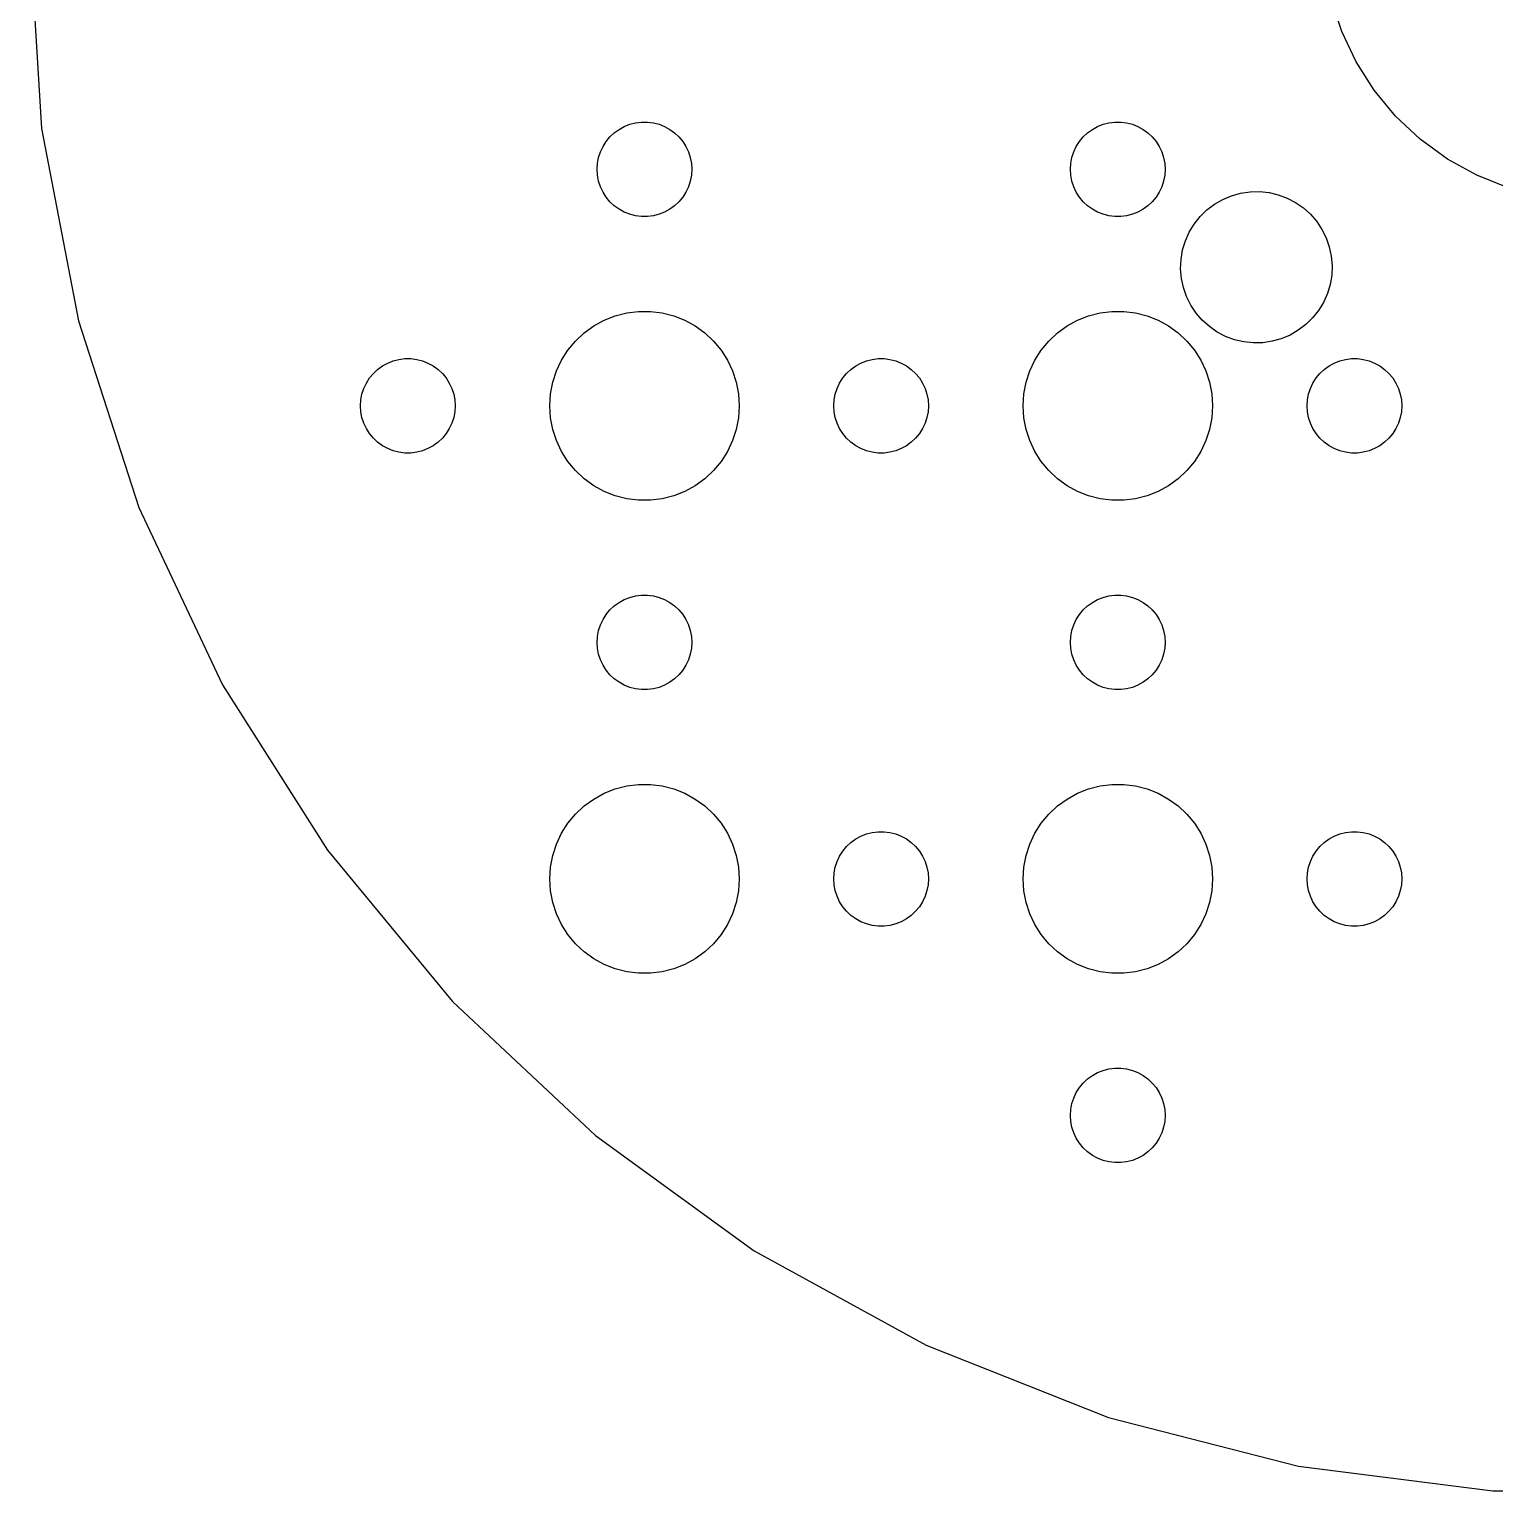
# Model space of a CAD drawing. Header units: metres. Extents: x -52 to 52, y -49 to 489.
# Drawn here: x -49.5 to -3.05, y 390.6 to 436.94 of the extents above; entities that cross this region are included whole.
import ezdxf

# ---------------------------------------------------------------- set-up
doc = ezdxf.new("R2010")
doc.units = ezdxf.units.M

msp = doc.modelspace()

# ---------------------------------------------------------------- linework, layer by layer
for p, q in [((-49.4967, 440), (-49.1064, 433.796)), ((-7.90309, 436.871), (-8.23296, 437.886)), ((-7.44859, 435.905), (-7.90309, 436.871)), ((-6.87663, 435.004), (-7.44859, 435.905)), ((-6.19623, 434.181), (-6.87663, 435.004)), ((-49.1064, 433.796), (-47.9417, 427.691)), ((-30.8037, 433.766), (-30.6387, 433.857)), ((-30.6387, 433.857), (-30.4635, 433.927)), ((-30.4635, 433.927), (-30.2811, 433.973)), ((-30.2811, 433.973), (-30.0942, 433.997)), ((-30.0942, 433.997), (-29.9058, 433.997)), ((-29.9058, 433.997), (-29.7189, 433.973)), ((-29.7189, 433.973), (-29.5365, 433.927)), ((-29.5365, 433.927), (-29.3613, 433.857)), ((-29.3613, 433.857), (-29.1963, 433.766)), ((-15.8037, 433.766), (-15.6387, 433.857)), ((-15.6387, 433.857), (-15.4635, 433.927)), ((-15.4635, 433.927), (-15.2811, 433.973)), ((-15.2811, 433.973), (-15.0942, 433.997)), ((-15.0942, 433.997), (-14.9058, 433.997)), ((-14.9058, 433.997), (-14.7189, 433.973)), ((-14.7189, 433.973), (-14.5365, 433.927)), ((-14.5365, 433.927), (-14.3613, 433.857)), ((-14.3613, 433.857), (-14.1963, 433.766)), ((-5.41809, 433.451), (-6.19623, 434.181)), ((-31.3145, 433.223), (-31.2135, 433.382)), ((-31.2135, 433.382), (-31.0934, 433.527)), ((-31.0934, 433.527), (-30.9561, 433.656)), ((-30.9561, 433.656), (-30.8037, 433.766)), ((-29.1963, 433.766), (-29.0439, 433.656)), ((-29.0439, 433.656), (-28.9065, 433.527)), ((-28.9065, 433.527), (-28.7865, 433.382)), ((-28.7865, 433.382), (-28.6855, 433.223)), ((-16.3145, 433.223), (-16.2135, 433.382)), ((-16.2135, 433.382), (-16.0934, 433.527)), ((-16.0934, 433.527), (-15.9561, 433.656)), ((-15.9561, 433.656), (-15.8037, 433.766)), ((-14.1963, 433.766), (-14.0439, 433.656)), ((-14.0439, 433.656), (-13.9065, 433.527)), ((-13.9065, 433.527), (-13.7865, 433.382)), ((-13.7865, 433.382), (-13.6855, 433.223)), ((-4.55452, 432.823), (-5.41809, 433.451)), ((-31.4882, 432.688), (-31.4529, 432.873)), ((-31.4529, 432.873), (-31.3947, 433.052)), ((-31.3947, 433.052), (-31.3145, 433.223)), ((-28.6855, 433.223), (-28.6053, 433.052)), ((-28.6053, 433.052), (-28.5471, 432.873)), ((-28.5471, 432.873), (-28.5118, 432.688)), ((-16.4882, 432.688), (-16.4529, 432.873)), ((-16.4529, 432.873), (-16.3947, 433.052)), ((-16.3947, 433.052), (-16.3145, 433.223)), ((-13.6855, 433.223), (-13.6053, 433.052)), ((-13.6053, 433.052), (-13.5471, 432.873)), ((-13.5471, 432.873), (-13.5118, 432.688)), ((-31.5, 432.5), (-31.4882, 432.688)), ((-31.4882, 432.312), (-31.5, 432.5)), ((-28.5118, 432.688), (-28.5, 432.5)), ((-28.5, 432.5), (-28.5118, 432.312)), ((-16.5, 432.5), (-16.4882, 432.688)), ((-16.4882, 432.312), (-16.5, 432.5)), ((-13.5118, 432.688), (-13.5, 432.5)), ((-13.5, 432.5), (-13.5118, 432.312)), ((-3.61911, 432.309), (-4.55452, 432.823)), ((-31.4529, 432.127), (-31.4882, 432.312)), ((-31.3947, 431.948), (-31.4529, 432.127)), ((-31.3145, 431.777), (-31.3947, 431.948)), ((-28.6053, 431.948), (-28.6855, 431.777)), ((-28.5471, 432.127), (-28.6053, 431.948)), ((-28.5118, 432.312), (-28.5471, 432.127)), ((-16.4529, 432.127), (-16.4882, 432.312)), ((-16.3947, 431.948), (-16.4529, 432.127)), ((-16.3145, 431.777), (-16.3947, 431.948)), ((-13.6053, 431.948), (-13.6855, 431.777)), ((-13.5471, 432.127), (-13.6053, 431.948)), ((-13.5118, 432.312), (-13.5471, 432.127)), ((-2.62663, 431.916), (-3.61911, 432.309)), ((-31.2135, 431.618), (-31.3145, 431.777)), ((-31.0934, 431.473), (-31.2135, 431.618)), ((-30.9561, 431.344), (-31.0934, 431.473)), ((-28.9065, 431.473), (-29.0439, 431.344)), ((-28.7865, 431.618), (-28.9065, 431.473)), ((-28.6855, 431.777), (-28.7865, 431.618)), ((-16.2135, 431.618), (-16.3145, 431.777)), ((-16.0934, 431.473), (-16.2135, 431.618)), ((-15.9561, 431.344), (-16.0934, 431.473)), ((-13.9065, 431.473), (-14.0439, 431.344)), ((-13.7865, 431.618), (-13.9065, 431.473)), ((-13.6855, 431.777), (-13.7865, 431.618)), ((-11.9351, 431.392), (-11.6741, 431.543)), ((-11.6741, 431.543), (-11.3963, 431.66)), ((-11.3963, 431.66), (-11.106, 431.741)), ((-11.106, 431.741), (-10.8078, 431.785)), ((-10.8078, 431.785), (-10.5065, 431.791)), ((-10.5065, 431.791), (-10.2067, 431.759)), ((-10.2067, 431.759), (-9.91331, 431.691)), ((-9.91331, 431.691), (-9.63083, 431.586)), ((-9.63083, 431.586), (-9.36372, 431.446)), ((-30.8037, 431.234), (-30.9561, 431.344)), ((-30.6387, 431.143), (-30.8037, 431.234)), ((-30.4635, 431.073), (-30.6387, 431.143)), ((-30.2811, 431.027), (-30.4635, 431.073)), ((-30.0942, 431.003), (-30.2811, 431.027)), ((-29.9058, 431.003), (-30.0942, 431.003)), ((-29.7189, 431.027), (-29.9058, 431.003)), ((-29.5365, 431.073), (-29.7189, 431.027)), ((-29.3613, 431.143), (-29.5365, 431.073)), ((-29.1963, 431.234), (-29.3613, 431.143)), ((-29.0439, 431.344), (-29.1963, 431.234)), ((-15.8037, 431.234), (-15.9561, 431.344)), ((-15.6387, 431.143), (-15.8037, 431.234)), ((-15.4635, 431.073), (-15.6387, 431.143)), ((-15.2811, 431.027), (-15.4635, 431.073)), ((-15.0942, 431.003), (-15.2811, 431.027)), ((-14.9058, 431.003), (-15.0942, 431.003)), ((-14.7189, 431.027), (-14.9058, 431.003)), ((-14.5365, 431.073), (-14.7189, 431.027)), ((-14.3613, 431.143), (-14.5365, 431.073)), ((-14.1963, 431.234), (-14.3613, 431.143)), ((-14.0439, 431.344), (-14.1963, 431.234)), ((-12.5777, 430.763), (-12.3905, 430.999)), ((-12.3905, 430.999), (-12.1752, 431.21)), ((-12.1752, 431.21), (-11.9351, 431.392)), ((-9.36372, 431.446), (-9.11624, 431.274)), ((-9.11624, 431.274), (-8.89226, 431.072)), ((-8.89226, 431.072), (-8.69533, 430.844)), ((-12.7339, 430.505), (-12.5777, 430.763)), ((-8.69533, 430.844), (-8.52853, 430.593)), ((-8.52853, 430.593), (-8.39452, 430.323)), ((-12.9436, 429.941), (-12.8565, 430.23)), ((-12.8565, 430.23), (-12.7339, 430.505)), ((-8.39452, 430.323), (-8.29539, 430.038)), ((-13.0065, 429.343), (-12.9939, 429.644)), ((-12.9939, 429.644), (-12.9436, 429.941)), ((-8.29539, 430.038), (-8.23274, 429.744)), ((-8.23274, 429.744), (-8.20752, 429.443)), ((-12.9812, 429.042), (-13.0065, 429.343)), ((-8.22014, 429.142), (-8.2704, 428.845)), ((-8.20752, 429.443), (-8.22014, 429.142)), ((-12.9186, 428.748), (-12.9812, 429.042)), ((-12.8195, 428.463), (-12.9186, 428.748)), ((-8.2704, 428.845), (-8.35751, 428.556)), ((-12.6855, 428.193), (-12.8195, 428.463)), ((-8.4801, 428.281), (-8.63623, 428.023)), ((-8.35751, 428.556), (-8.4801, 428.281)), ((-31.2773, 427.714), (-30.927, 427.853)), ((-30.927, 427.853), (-30.5621, 427.947)), ((-30.5621, 427.947), (-30.1884, 427.994)), ((-30.1884, 427.994), (-29.8116, 427.994)), ((-29.8116, 427.994), (-29.4379, 427.947)), ((-29.4379, 427.947), (-29.0729, 427.853)), ((-29.0729, 427.853), (-28.7227, 427.714)), ((-16.2773, 427.714), (-15.927, 427.853)), ((-15.927, 427.853), (-15.5621, 427.947)), ((-15.5621, 427.947), (-15.1884, 427.994)), ((-15.1884, 427.994), (-14.8116, 427.994)), ((-14.8116, 427.994), (-14.4379, 427.947)), ((-14.4379, 427.947), (-14.0729, 427.853)), ((-14.0729, 427.853), (-13.7227, 427.714)), ((-12.5187, 427.942), (-12.6855, 428.193)), ((-12.3217, 427.714), (-12.5187, 427.942)), ((-8.82344, 427.787), (-9.03879, 427.576)), ((-8.63623, 428.023), (-8.82344, 427.787)), ((-47.9417, 427.691), (-46.0209, 421.779)), ((-32.1869, 427.054), (-31.9123, 427.312)), ((-31.9123, 427.312), (-31.6075, 427.533)), ((-31.6075, 427.533), (-31.2773, 427.714)), ((-28.7227, 427.714), (-28.3925, 427.533)), ((-28.3925, 427.533), (-28.0877, 427.312)), ((-28.0877, 427.312), (-27.8131, 427.054)), ((-17.1869, 427.054), (-16.9123, 427.312)), ((-16.9123, 427.312), (-16.6075, 427.533)), ((-16.6075, 427.533), (-16.2773, 427.714)), ((-13.7227, 427.714), (-13.3925, 427.533)), ((-13.3925, 427.533), (-13.0877, 427.312)), ((-13.0877, 427.312), (-12.8131, 427.054)), ((-12.0977, 427.512), (-12.3217, 427.714)), ((-11.8503, 427.34), (-12.0977, 427.512)), ((-11.5832, 427.201), (-11.8503, 427.34)), ((-9.27885, 427.394), (-9.53987, 427.243)), ((-9.03879, 427.576), (-9.27885, 427.394)), ((-32.427, 426.763), (-32.1869, 427.054)), ((-27.8131, 427.054), (-27.5729, 426.763)), ((-17.427, 426.763), (-17.1869, 427.054)), ((-12.8131, 427.054), (-12.5729, 426.763)), ((-11.3007, 427.095), (-11.5832, 427.201)), ((-11.0072, 427.027), (-11.3007, 427.095)), ((-10.7075, 426.995), (-11.0072, 427.027)), ((-10.4062, 427.001), (-10.7075, 426.995)), ((-10.108, 427.045), (-10.4062, 427.001)), ((-9.81772, 427.127), (-10.108, 427.045)), ((-9.53987, 427.243), (-9.81772, 427.127)), ((-38.3037, 426.266), (-38.1387, 426.357)), ((-38.1387, 426.357), (-37.9635, 426.427)), ((-37.9635, 426.427), (-37.7811, 426.473)), ((-37.7811, 426.473), (-37.5942, 426.497)), ((-37.5942, 426.497), (-37.4058, 426.497)), ((-37.4058, 426.497), (-37.2189, 426.473)), ((-37.2189, 426.473), (-37.0365, 426.427)), ((-37.0365, 426.427), (-36.8613, 426.357)), ((-36.8613, 426.357), (-36.6963, 426.266)), ((-32.7893, 426.104), (-32.6289, 426.445)), ((-32.6289, 426.445), (-32.427, 426.763)), ((-27.5729, 426.763), (-27.3711, 426.445)), ((-27.3711, 426.445), (-27.2107, 426.104)), ((-23.3037, 426.266), (-23.1387, 426.357)), ((-23.1387, 426.357), (-22.9635, 426.427)), ((-22.9635, 426.427), (-22.7811, 426.473)), ((-22.7811, 426.473), (-22.5942, 426.497)), ((-22.5942, 426.497), (-22.4058, 426.497)), ((-22.4058, 426.497), (-22.2189, 426.473)), ((-22.2189, 426.473), (-22.0365, 426.427)), ((-22.0365, 426.427), (-21.8613, 426.357)), ((-21.8613, 426.357), (-21.6963, 426.266)), ((-17.7893, 426.104), (-17.6289, 426.445)), ((-17.6289, 426.445), (-17.427, 426.763)), ((-12.5729, 426.763), (-12.3711, 426.445)), ((-12.3711, 426.445), (-12.2107, 426.104)), ((-8.30373, 426.266), (-8.13866, 426.357)), ((-8.13866, 426.357), (-7.96352, 426.427)), ((-7.96352, 426.427), (-7.78107, 426.473)), ((-7.78107, 426.473), (-7.59418, 426.497)), ((-7.59418, 426.497), (-7.40581, 426.497)), ((-7.40581, 426.497), (-7.21892, 426.473)), ((-7.21892, 426.473), (-7.03647, 426.427)), ((-7.03647, 426.427), (-6.86133, 426.357)), ((-6.86133, 426.357), (-6.69626, 426.266)), ((-38.8145, 425.723), (-38.7135, 425.882)), ((-38.7135, 425.882), (-38.5934, 426.027)), ((-38.5934, 426.027), (-38.4561, 426.156)), ((-38.4561, 426.156), (-38.3037, 426.266)), ((-36.6963, 426.266), (-36.5439, 426.156)), ((-36.5439, 426.156), (-36.4065, 426.027)), ((-36.4065, 426.027), (-36.2865, 425.882)), ((-36.2865, 425.882), (-36.1855, 425.723)), ((-32.9057, 425.746), (-32.7893, 426.104)), ((-27.2107, 426.104), (-27.0942, 425.746)), ((-23.8145, 425.723), (-23.7135, 425.882)), ((-23.7135, 425.882), (-23.5934, 426.027)), ((-23.5934, 426.027), (-23.4561, 426.156)), ((-23.4561, 426.156), (-23.3037, 426.266)), ((-21.6963, 426.266), (-21.5439, 426.156)), ((-21.5439, 426.156), (-21.4065, 426.027)), ((-21.4065, 426.027), (-21.2865, 425.882)), ((-21.2865, 425.882), (-21.1855, 425.723)), ((-17.9057, 425.746), (-17.7893, 426.104)), ((-12.2107, 426.104), (-12.0942, 425.746)), ((-8.81445, 425.723), (-8.71352, 425.882)), ((-8.71352, 425.882), (-8.59344, 426.027)), ((-8.59344, 426.027), (-8.45613, 426.156)), ((-8.45613, 426.156), (-8.30373, 426.266)), ((-6.69626, 426.266), (-6.54385, 426.156)), ((-6.54385, 426.156), (-6.40654, 426.027)), ((-6.40654, 426.027), (-6.28647, 425.882)), ((-6.28647, 425.882), (-6.18553, 425.723)), ((-38.9529, 425.373), (-38.8947, 425.552)), ((-38.8947, 425.552), (-38.8145, 425.723)), ((-36.1855, 425.723), (-36.1053, 425.552)), ((-36.1053, 425.552), (-36.0471, 425.373)), ((-32.9763, 425.376), (-32.9057, 425.746)), ((-27.0942, 425.746), (-27.0237, 425.376)), ((-23.9529, 425.373), (-23.8947, 425.552)), ((-23.8947, 425.552), (-23.8145, 425.723)), ((-21.1855, 425.723), (-21.1053, 425.552)), ((-21.1053, 425.552), (-21.0471, 425.373)), ((-17.9763, 425.376), (-17.9057, 425.746)), ((-12.0942, 425.746), (-12.0237, 425.376)), ((-8.95287, 425.373), (-8.89465, 425.552)), ((-8.89465, 425.552), (-8.81445, 425.723)), ((-6.18553, 425.723), (-6.10533, 425.552)), ((-6.10533, 425.552), (-6.04712, 425.373)), ((-39, 425), (-38.9882, 425.188)), ((-38.9882, 424.812), (-39, 425)), ((-38.9882, 425.188), (-38.9529, 425.373)), ((-36.0471, 425.373), (-36.0118, 425.188)), ((-36.0118, 425.188), (-36, 425)), ((-36, 425), (-36.0118, 424.812)), ((-33, 425), (-32.9763, 425.376)), ((-32.9763, 424.624), (-33, 425)), ((-27.0237, 425.376), (-27, 425)), ((-27, 425), (-27.0237, 424.624)), ((-24, 425), (-23.9882, 425.188)), ((-23.9882, 424.812), (-24, 425)), ((-23.9882, 425.188), (-23.9529, 425.373)), ((-21.0471, 425.373), (-21.0118, 425.188)), ((-21.0118, 425.188), (-21, 425)), ((-21, 425), (-21.0118, 424.812)), ((-18, 425), (-17.9763, 425.376)), ((-17.9763, 424.624), (-18, 425)), ((-12.0237, 425.376), (-12, 425)), ((-12, 425), (-12.0237, 424.624)), ((-9, 425), (-8.98816, 425.188)), ((-8.98816, 424.812), (-9, 425)), ((-8.98816, 425.188), (-8.95287, 425.373)), ((-6.04712, 425.373), (-6.01183, 425.188)), ((-6.01183, 425.188), (-6, 425)), ((-6, 425), (-6.01183, 424.812)), ((-38.9529, 424.627), (-38.9882, 424.812)), ((-38.8947, 424.448), (-38.9529, 424.627)), ((-36.0471, 424.627), (-36.1053, 424.448)), ((-36.0118, 424.812), (-36.0471, 424.627)), ((-32.9057, 424.254), (-32.9763, 424.624)), ((-27.0237, 424.624), (-27.0942, 424.254)), ((-23.9529, 424.627), (-23.9882, 424.812)), ((-23.8947, 424.448), (-23.9529, 424.627)), ((-21.0471, 424.627), (-21.1053, 424.448)), ((-21.0118, 424.812), (-21.0471, 424.627)), ((-17.9057, 424.254), (-17.9763, 424.624)), ((-12.0237, 424.624), (-12.0942, 424.254)), ((-8.95287, 424.627), (-8.98816, 424.812)), ((-8.89465, 424.448), (-8.95287, 424.627)), ((-6.04712, 424.627), (-6.10533, 424.448)), ((-6.01183, 424.812), (-6.04712, 424.627)), ((-38.8145, 424.277), (-38.8947, 424.448)), ((-38.7135, 424.118), (-38.8145, 424.277)), ((-38.5934, 423.973), (-38.7135, 424.118)), ((-36.2865, 424.118), (-36.4065, 423.973)), ((-36.1855, 424.277), (-36.2865, 424.118)), ((-36.1053, 424.448), (-36.1855, 424.277)), ((-32.7893, 423.896), (-32.9057, 424.254)), ((-27.0942, 424.254), (-27.2107, 423.896)), ((-23.8145, 424.277), (-23.8947, 424.448)), ((-23.7135, 424.118), (-23.8145, 424.277)), ((-23.5934, 423.973), (-23.7135, 424.118)), ((-21.2865, 424.118), (-21.4065, 423.973)), ((-21.1855, 424.277), (-21.2865, 424.118)), ((-21.1053, 424.448), (-21.1855, 424.277)), ((-17.7893, 423.896), (-17.9057, 424.254)), ((-12.0942, 424.254), (-12.2107, 423.896)), ((-8.81445, 424.277), (-8.89465, 424.448)), ((-8.71352, 424.118), (-8.81445, 424.277)), ((-8.59344, 423.973), (-8.71352, 424.118)), ((-6.28647, 424.118), (-6.40654, 423.973)), ((-6.18553, 424.277), (-6.28647, 424.118)), ((-6.10533, 424.448), (-6.18553, 424.277)), ((-38.4561, 423.844), (-38.5934, 423.973)), ((-38.3037, 423.734), (-38.4561, 423.844)), ((-38.1387, 423.643), (-38.3037, 423.734)), ((-37.9635, 423.573), (-38.1387, 423.643)), ((-37.7811, 423.527), (-37.9635, 423.573)), ((-37.0365, 423.573), (-37.2189, 423.527)), ((-36.8613, 423.643), (-37.0365, 423.573)), ((-36.6963, 423.734), (-36.8613, 423.643)), ((-36.5439, 423.844), (-36.6963, 423.734)), ((-36.4065, 423.973), (-36.5439, 423.844)), ((-32.6289, 423.555), (-32.7893, 423.896)), ((-27.2107, 423.896), (-27.3711, 423.555)), ((-23.4561, 423.844), (-23.5934, 423.973)), ((-23.3037, 423.734), (-23.4561, 423.844)), ((-23.1387, 423.643), (-23.3037, 423.734)), ((-22.9635, 423.573), (-23.1387, 423.643)), ((-22.7811, 423.527), (-22.9635, 423.573)), ((-22.0365, 423.573), (-22.2189, 423.527)), ((-21.8613, 423.643), (-22.0365, 423.573)), ((-21.6963, 423.734), (-21.8613, 423.643)), ((-21.5439, 423.844), (-21.6963, 423.734)), ((-21.4065, 423.973), (-21.5439, 423.844)), ((-17.6289, 423.555), (-17.7893, 423.896)), ((-12.2107, 423.896), (-12.3711, 423.555)), ((-8.45613, 423.844), (-8.59344, 423.973)), ((-8.30373, 423.734), (-8.45613, 423.844)), ((-8.13866, 423.643), (-8.30373, 423.734)), ((-7.96352, 423.573), (-8.13866, 423.643)), ((-7.78107, 423.527), (-7.96352, 423.573)), ((-7.03647, 423.573), (-7.21892, 423.527)), ((-6.86133, 423.643), (-7.03647, 423.573)), ((-6.69626, 423.734), (-6.86133, 423.643)), ((-6.54385, 423.844), (-6.69626, 423.734)), ((-6.40654, 423.973), (-6.54385, 423.844)), ((-37.5942, 423.503), (-37.7811, 423.527)), ((-37.4058, 423.503), (-37.5942, 423.503)), ((-37.2189, 423.527), (-37.4058, 423.503)), ((-32.427, 423.237), (-32.6289, 423.555)), ((-32.1869, 422.946), (-32.427, 423.237)), ((-27.5729, 423.237), (-27.8131, 422.946)), ((-27.3711, 423.555), (-27.5729, 423.237)), ((-22.5942, 423.503), (-22.7811, 423.527)), ((-22.4058, 423.503), (-22.5942, 423.503)), ((-22.2189, 423.527), (-22.4058, 423.503)), ((-17.427, 423.237), (-17.6289, 423.555)), ((-17.1869, 422.946), (-17.427, 423.237)), ((-12.5729, 423.237), (-12.8131, 422.946)), ((-12.3711, 423.555), (-12.5729, 423.237)), ((-7.59418, 423.503), (-7.78107, 423.527)), ((-7.40581, 423.503), (-7.59418, 423.503)), ((-7.21892, 423.527), (-7.40581, 423.503)), ((-31.9123, 422.688), (-32.1869, 422.946)), ((-31.6075, 422.467), (-31.9123, 422.688)), ((-28.0877, 422.688), (-28.3925, 422.467)), ((-27.8131, 422.946), (-28.0877, 422.688)), ((-16.9123, 422.688), (-17.1869, 422.946)), ((-16.6075, 422.467), (-16.9123, 422.688)), ((-13.0877, 422.688), (-13.3925, 422.467)), ((-12.8131, 422.946), (-13.0877, 422.688)), ((-31.2773, 422.286), (-31.6075, 422.467)), ((-30.927, 422.147), (-31.2773, 422.286)), ((-28.7227, 422.286), (-29.0729, 422.147)), ((-28.3925, 422.467), (-28.7227, 422.286)), ((-16.2773, 422.286), (-16.6075, 422.467)), ((-15.927, 422.147), (-16.2773, 422.286)), ((-13.7227, 422.286), (-14.0729, 422.147)), ((-13.3925, 422.467), (-13.7227, 422.286)), ((-46.0209, 421.779), (-43.3743, 416.155)), ((-30.5621, 422.053), (-30.927, 422.147)), ((-30.1884, 422.006), (-30.5621, 422.053)), ((-29.8116, 422.006), (-30.1884, 422.006)), ((-29.4379, 422.053), (-29.8116, 422.006)), ((-29.0729, 422.147), (-29.4379, 422.053)), ((-15.5621, 422.053), (-15.927, 422.147)), ((-15.1884, 422.006), (-15.5621, 422.053)), ((-14.8116, 422.006), (-15.1884, 422.006)), ((-14.4379, 422.053), (-14.8116, 422.006)), ((-14.0729, 422.147), (-14.4379, 422.053)), ((-30.6387, 418.857), (-30.4635, 418.927)), ((-30.4635, 418.927), (-30.2811, 418.973)), ((-30.2811, 418.973), (-30.0942, 418.997)), ((-30.0942, 418.997), (-29.9058, 418.997)), ((-29.9058, 418.997), (-29.7189, 418.973)), ((-29.7189, 418.973), (-29.5365, 418.927)), ((-29.5365, 418.927), (-29.3613, 418.857)), ((-15.6387, 418.857), (-15.4635, 418.927)), ((-15.4635, 418.927), (-15.2811, 418.973)), ((-15.2811, 418.973), (-15.0942, 418.997)), ((-15.0942, 418.997), (-14.9058, 418.997)), ((-14.9058, 418.997), (-14.7189, 418.973)), ((-14.7189, 418.973), (-14.5365, 418.927)), ((-14.5365, 418.927), (-14.3613, 418.857)), ((-31.2135, 418.382), (-31.0934, 418.527)), ((-31.0934, 418.527), (-30.9561, 418.656)), ((-30.9561, 418.656), (-30.8037, 418.766)), ((-30.8037, 418.766), (-30.6387, 418.857)), ((-29.3613, 418.857), (-29.1963, 418.766)), ((-29.1963, 418.766), (-29.0439, 418.656)), ((-29.0439, 418.656), (-28.9065, 418.527)), ((-28.9065, 418.527), (-28.7865, 418.382)), ((-16.2135, 418.382), (-16.0934, 418.527)), ((-16.0934, 418.527), (-15.9561, 418.656)), ((-15.9561, 418.656), (-15.8037, 418.766)), ((-15.8037, 418.766), (-15.6387, 418.857)), ((-14.3613, 418.857), (-14.1963, 418.766)), ((-14.1963, 418.766), (-14.0439, 418.656)), ((-14.0439, 418.656), (-13.9065, 418.527)), ((-13.9065, 418.527), (-13.7865, 418.382)), ((-31.4529, 417.873), (-31.3947, 418.052)), ((-31.3947, 418.052), (-31.3145, 418.223)), ((-31.3145, 418.223), (-31.2135, 418.382)), ((-28.7865, 418.382), (-28.6855, 418.223)), ((-28.6855, 418.223), (-28.6053, 418.052)), ((-28.6053, 418.052), (-28.5471, 417.873)), ((-16.4529, 417.873), (-16.3947, 418.052)), ((-16.3947, 418.052), (-16.3145, 418.223)), ((-16.3145, 418.223), (-16.2135, 418.382)), ((-13.7865, 418.382), (-13.6855, 418.223)), ((-13.6855, 418.223), (-13.6053, 418.052)), ((-13.6053, 418.052), (-13.5471, 417.873)), ((-31.5, 417.5), (-31.4882, 417.688)), ((-31.4882, 417.688), (-31.4529, 417.873)), ((-28.5471, 417.873), (-28.5118, 417.688)), ((-28.5118, 417.688), (-28.5, 417.5)), ((-16.5, 417.5), (-16.4882, 417.688)), ((-16.4882, 417.688), (-16.4529, 417.873)), ((-13.5471, 417.873), (-13.5118, 417.688)), ((-13.5118, 417.688), (-13.5, 417.5)), ((-31.4882, 417.312), (-31.5, 417.5)), ((-31.4529, 417.127), (-31.4882, 417.312)), ((-31.3947, 416.948), (-31.4529, 417.127)), ((-28.5471, 417.127), (-28.6053, 416.948)), ((-28.5118, 417.312), (-28.5471, 417.127)), ((-28.5, 417.5), (-28.5118, 417.312)), ((-16.4882, 417.312), (-16.5, 417.5)), ((-16.4529, 417.127), (-16.4882, 417.312)), ((-16.3947, 416.948), (-16.4529, 417.127)), ((-13.5471, 417.127), (-13.6053, 416.948)), ((-13.5118, 417.312), (-13.5471, 417.127)), ((-13.5, 417.5), (-13.5118, 417.312)), ((-31.3145, 416.777), (-31.3947, 416.948)), ((-31.2135, 416.618), (-31.3145, 416.777)), ((-31.0934, 416.473), (-31.2135, 416.618)), ((-28.7865, 416.618), (-28.9065, 416.473)), ((-28.6855, 416.777), (-28.7865, 416.618)), ((-28.6053, 416.948), (-28.6855, 416.777)), ((-16.3145, 416.777), (-16.3947, 416.948)), ((-16.2135, 416.618), (-16.3145, 416.777)), ((-16.0934, 416.473), (-16.2135, 416.618)), ((-13.7865, 416.618), (-13.9065, 416.473)), ((-13.6855, 416.777), (-13.7865, 416.618)), ((-13.6053, 416.948), (-13.6855, 416.777)), ((-43.3743, 416.155), (-40.0437, 410.907)), ((-30.9561, 416.344), (-31.0934, 416.473)), ((-30.8037, 416.234), (-30.9561, 416.344)), ((-30.6387, 416.143), (-30.8037, 416.234)), ((-30.4635, 416.073), (-30.6387, 416.143)), ((-29.3613, 416.143), (-29.5365, 416.073)), ((-29.1963, 416.234), (-29.3613, 416.143)), ((-29.0439, 416.344), (-29.1963, 416.234)), ((-28.9065, 416.473), (-29.0439, 416.344)), ((-15.9561, 416.344), (-16.0934, 416.473)), ((-15.8037, 416.234), (-15.9561, 416.344)), ((-15.6387, 416.143), (-15.8037, 416.234)), ((-15.4635, 416.073), (-15.6387, 416.143)), ((-14.3613, 416.143), (-14.5365, 416.073)), ((-14.1963, 416.234), (-14.3613, 416.143)), ((-14.0439, 416.344), (-14.1963, 416.234)), ((-13.9065, 416.473), (-14.0439, 416.344)), ((-30.2811, 416.027), (-30.4635, 416.073)), ((-30.0942, 416.003), (-30.2811, 416.027)), ((-29.9058, 416.003), (-30.0942, 416.003)), ((-29.7189, 416.027), (-29.9058, 416.003)), ((-29.5365, 416.073), (-29.7189, 416.027)), ((-15.2811, 416.027), (-15.4635, 416.073)), ((-15.0942, 416.003), (-15.2811, 416.027)), ((-14.9058, 416.003), (-15.0942, 416.003)), ((-14.7189, 416.027), (-14.9058, 416.003)), ((-14.5365, 416.073), (-14.7189, 416.027)), ((-30.927, 412.853), (-30.5621, 412.947)), ((-30.5621, 412.947), (-30.1884, 412.994)), ((-30.1884, 412.994), (-29.8116, 412.994)), ((-29.8116, 412.994), (-29.4379, 412.947)), ((-29.4379, 412.947), (-29.0729, 412.853)), ((-15.927, 412.853), (-15.5621, 412.947)), ((-15.5621, 412.947), (-15.1884, 412.994)), ((-15.1884, 412.994), (-14.8116, 412.994)), ((-14.8116, 412.994), (-14.4379, 412.947)), ((-14.4379, 412.947), (-14.0729, 412.853)), ((-31.9123, 412.312), (-31.6075, 412.533)), ((-31.6075, 412.533), (-31.2773, 412.714)), ((-31.2773, 412.714), (-30.927, 412.853)), ((-29.0729, 412.853), (-28.7227, 412.714)), ((-28.7227, 412.714), (-28.3925, 412.533)), ((-28.3925, 412.533), (-28.0877, 412.312)), ((-16.9123, 412.312), (-16.6075, 412.533)), ((-16.6075, 412.533), (-16.2773, 412.714)), ((-16.2773, 412.714), (-15.927, 412.853)), ((-14.0729, 412.853), (-13.7227, 412.714)), ((-13.7227, 412.714), (-13.3925, 412.533)), ((-13.3925, 412.533), (-13.0877, 412.312)), ((-32.427, 411.763), (-32.1869, 412.054)), ((-32.1869, 412.054), (-31.9123, 412.312)), ((-28.0877, 412.312), (-27.8131, 412.054)), ((-27.8131, 412.054), (-27.5729, 411.763)), ((-17.427, 411.763), (-17.1869, 412.054)), ((-17.1869, 412.054), (-16.9123, 412.312)), ((-13.0877, 412.312), (-12.8131, 412.054)), ((-12.8131, 412.054), (-12.5729, 411.763)), ((-32.6289, 411.445), (-32.427, 411.763)), ((-27.5729, 411.763), (-27.3711, 411.445)), ((-22.7811, 411.473), (-22.5942, 411.497)), ((-22.5942, 411.497), (-22.4058, 411.497)), ((-22.4058, 411.497), (-22.2189, 411.473)), ((-17.6289, 411.445), (-17.427, 411.763)), ((-12.5729, 411.763), (-12.3711, 411.445)), ((-7.78107, 411.473), (-7.59418, 411.497)), ((-7.59418, 411.497), (-7.40581, 411.497)), ((-7.40581, 411.497), (-7.21892, 411.473)), ((-32.9057, 410.746), (-32.7893, 411.104)), ((-32.7893, 411.104), (-32.6289, 411.445)), ((-27.3711, 411.445), (-27.2107, 411.104)), ((-27.2107, 411.104), (-27.0942, 410.746)), ((-23.7135, 410.882), (-23.5934, 411.027)), ((-23.5934, 411.027), (-23.4561, 411.156)), ((-23.4561, 411.156), (-23.3037, 411.266)), ((-23.3037, 411.266), (-23.1387, 411.357)), ((-23.1387, 411.357), (-22.9635, 411.427)), ((-22.9635, 411.427), (-22.7811, 411.473)), ((-22.2189, 411.473), (-22.0365, 411.427)), ((-22.0365, 411.427), (-21.8613, 411.357)), ((-21.8613, 411.357), (-21.6963, 411.266)), ((-21.6963, 411.266), (-21.5439, 411.156)), ((-21.5439, 411.156), (-21.4065, 411.027)), ((-21.4065, 411.027), (-21.2865, 410.882)), ((-17.9057, 410.746), (-17.7893, 411.104)), ((-17.7893, 411.104), (-17.6289, 411.445)), ((-12.3711, 411.445), (-12.2107, 411.104)), ((-12.2107, 411.104), (-12.0942, 410.746)), ((-8.71352, 410.882), (-8.59344, 411.027)), ((-8.59344, 411.027), (-8.45613, 411.156)), ((-8.45613, 411.156), (-8.30373, 411.266)), ((-8.30373, 411.266), (-8.13866, 411.357)), ((-8.13866, 411.357), (-7.96352, 411.427)), ((-7.96352, 411.427), (-7.78107, 411.473)), ((-7.21892, 411.473), (-7.03647, 411.427)), ((-7.03647, 411.427), (-6.86133, 411.357)), ((-6.86133, 411.357), (-6.69626, 411.266)), ((-6.69626, 411.266), (-6.54385, 411.156)), ((-6.54385, 411.156), (-6.40654, 411.027)), ((-6.40654, 411.027), (-6.28647, 410.882)), ((-40.0437, 410.907), (-36.0816, 406.117)), ((-32.9763, 410.376), (-32.9057, 410.746)), ((-27.0942, 410.746), (-27.0237, 410.376)), ((-23.8947, 410.552), (-23.8145, 410.723)), ((-23.8145, 410.723), (-23.7135, 410.882)), ((-21.2865, 410.882), (-21.1855, 410.723)), ((-21.1855, 410.723), (-21.1053, 410.552)), ((-17.9763, 410.376), (-17.9057, 410.746)), ((-12.0942, 410.746), (-12.0237, 410.376)), ((-8.89465, 410.552), (-8.81445, 410.723)), ((-8.81445, 410.723), (-8.71352, 410.882)), ((-6.28647, 410.882), (-6.18553, 410.723)), ((-6.18553, 410.723), (-6.10533, 410.552)), ((-33, 410), (-32.9763, 410.376)), ((-27.0237, 410.376), (-27, 410)), ((-24, 410), (-23.9882, 410.188)), ((-23.9882, 410.188), (-23.9529, 410.373)), ((-23.9529, 410.373), (-23.8947, 410.552)), ((-21.1053, 410.552), (-21.0471, 410.373)), ((-21.0471, 410.373), (-21.0118, 410.188)), ((-21.0118, 410.188), (-21, 410)), ((-18, 410), (-17.9763, 410.376)), ((-12.0237, 410.376), (-12, 410)), ((-9, 410), (-8.98816, 410.188)), ((-8.98816, 410.188), (-8.95287, 410.373)), ((-8.95287, 410.373), (-8.89465, 410.552)), ((-6.10533, 410.552), (-6.04712, 410.373)), ((-6.04712, 410.373), (-6.01183, 410.188)), ((-6.01183, 410.188), (-6, 410)), ((-32.9763, 409.624), (-33, 410)), ((-27, 410), (-27.0237, 409.624)), ((-23.9882, 409.812), (-24, 410)), ((-23.9529, 409.627), (-23.9882, 409.812)), ((-23.8947, 409.448), (-23.9529, 409.627)), ((-21.0471, 409.627), (-21.1053, 409.448)), ((-21.0118, 409.812), (-21.0471, 409.627)), ((-21, 410), (-21.0118, 409.812)), ((-17.9763, 409.624), (-18, 410)), ((-12, 410), (-12.0237, 409.624)), ((-8.98816, 409.812), (-9, 410)), ((-8.95287, 409.627), (-8.98816, 409.812)), ((-8.89465, 409.448), (-8.95287, 409.627)), ((-6.04712, 409.627), (-6.10533, 409.448)), ((-6.01183, 409.812), (-6.04712, 409.627)), ((-6, 410), (-6.01183, 409.812)), ((-32.9057, 409.254), (-32.9763, 409.624)), ((-32.7893, 408.896), (-32.9057, 409.254)), ((-27.0942, 409.254), (-27.2107, 408.896)), ((-27.0237, 409.624), (-27.0942, 409.254)), ((-23.8145, 409.277), (-23.8947, 409.448)), ((-23.7135, 409.118), (-23.8145, 409.277)), ((-21.1855, 409.277), (-21.2865, 409.118)), ((-21.1053, 409.448), (-21.1855, 409.277)), ((-17.9057, 409.254), (-17.9763, 409.624)), ((-17.7893, 408.896), (-17.9057, 409.254)), ((-12.0942, 409.254), (-12.2107, 408.896)), ((-12.0237, 409.624), (-12.0942, 409.254)), ((-8.81445, 409.277), (-8.89465, 409.448)), ((-8.71352, 409.118), (-8.81445, 409.277)), ((-6.18553, 409.277), (-6.28647, 409.118)), ((-6.10533, 409.448), (-6.18553, 409.277)), ((-32.6289, 408.555), (-32.7893, 408.896)), ((-27.2107, 408.896), (-27.3711, 408.555)), ((-23.5934, 408.973), (-23.7135, 409.118)), ((-23.4561, 408.844), (-23.5934, 408.973)), ((-23.3037, 408.734), (-23.4561, 408.844)), ((-23.1387, 408.643), (-23.3037, 408.734)), ((-21.6963, 408.734), (-21.8613, 408.643)), ((-21.5439, 408.844), (-21.6963, 408.734)), ((-21.4065, 408.973), (-21.5439, 408.844)), ((-21.2865, 409.118), (-21.4065, 408.973)), ((-17.6289, 408.555), (-17.7893, 408.896)), ((-12.2107, 408.896), (-12.3711, 408.555)), ((-8.59344, 408.973), (-8.71352, 409.118)), ((-8.45613, 408.844), (-8.59344, 408.973)), ((-8.30373, 408.734), (-8.45613, 408.844)), ((-8.13866, 408.643), (-8.30373, 408.734)), ((-6.69626, 408.734), (-6.86133, 408.643)), ((-6.54385, 408.844), (-6.69626, 408.734)), ((-6.40654, 408.973), (-6.54385, 408.844)), ((-6.28647, 409.118), (-6.40654, 408.973)), ((-32.427, 408.237), (-32.6289, 408.555)), ((-32.1869, 407.946), (-32.427, 408.237)), ((-27.5729, 408.237), (-27.8131, 407.946)), ((-27.3711, 408.555), (-27.5729, 408.237)), ((-22.9635, 408.573), (-23.1387, 408.643)), ((-22.7811, 408.527), (-22.9635, 408.573)), ((-22.5942, 408.503), (-22.7811, 408.527)), ((-22.4058, 408.503), (-22.5942, 408.503)), ((-22.2189, 408.527), (-22.4058, 408.503)), ((-22.0365, 408.573), (-22.2189, 408.527)), ((-21.8613, 408.643), (-22.0365, 408.573)), ((-17.427, 408.237), (-17.6289, 408.555)), ((-17.1869, 407.946), (-17.427, 408.237)), ((-12.5729, 408.237), (-12.8131, 407.946)), ((-12.3711, 408.555), (-12.5729, 408.237)), ((-7.96352, 408.573), (-8.13866, 408.643)), ((-7.78107, 408.527), (-7.96352, 408.573)), ((-7.59418, 408.503), (-7.78107, 408.527)), ((-7.40581, 408.503), (-7.59418, 408.503)), ((-7.21892, 408.527), (-7.40581, 408.503)), ((-7.03647, 408.573), (-7.21892, 408.527)), ((-6.86133, 408.643), (-7.03647, 408.573)), ((-31.9123, 407.688), (-32.1869, 407.946)), ((-27.8131, 407.946), (-28.0877, 407.688)), ((-16.9123, 407.688), (-17.1869, 407.946)), ((-12.8131, 407.946), (-13.0877, 407.688)), ((-31.6075, 407.467), (-31.9123, 407.688)), ((-31.2773, 407.286), (-31.6075, 407.467)), ((-28.3925, 407.467), (-28.7227, 407.286)), ((-28.0877, 407.688), (-28.3925, 407.467)), ((-16.6075, 407.467), (-16.9123, 407.688)), ((-16.2773, 407.286), (-16.6075, 407.467)), ((-13.3925, 407.467), (-13.7227, 407.286)), ((-13.0877, 407.688), (-13.3925, 407.467)), ((-30.927, 407.147), (-31.2773, 407.286)), ((-30.5621, 407.053), (-30.927, 407.147)), ((-30.1884, 407.006), (-30.5621, 407.053)), ((-29.8116, 407.006), (-30.1884, 407.006)), ((-29.4379, 407.053), (-29.8116, 407.006)), ((-29.0729, 407.147), (-29.4379, 407.053)), ((-28.7227, 407.286), (-29.0729, 407.147)), ((-15.927, 407.147), (-16.2773, 407.286)), ((-15.5621, 407.053), (-15.927, 407.147)), ((-15.1884, 407.006), (-15.5621, 407.053)), ((-14.8116, 407.006), (-15.1884, 407.006)), ((-14.4379, 407.053), (-14.8116, 407.006)), ((-14.0729, 407.147), (-14.4379, 407.053)), ((-13.7227, 407.286), (-14.0729, 407.147)), ((-36.0816, 406.117), (-31.5504, 401.862)), ((-16.0934, 403.527), (-15.9561, 403.656)), ((-15.9561, 403.656), (-15.8037, 403.766)), ((-15.8037, 403.766), (-15.6387, 403.857)), ((-15.6387, 403.857), (-15.4635, 403.927)), ((-15.4635, 403.927), (-15.2811, 403.973)), ((-15.2811, 403.973), (-15.0942, 403.997)), ((-15.0942, 403.997), (-14.9058, 403.997)), ((-14.9058, 403.997), (-14.7189, 403.973)), ((-14.7189, 403.973), (-14.5365, 403.927)), ((-14.5365, 403.927), (-14.3613, 403.857)), ((-14.3613, 403.857), (-14.1963, 403.766)), ((-14.1963, 403.766), (-14.0439, 403.656)), ((-14.0439, 403.656), (-13.9065, 403.527)), ((-16.3947, 403.052), (-16.3145, 403.223)), ((-16.3145, 403.223), (-16.2135, 403.382)), ((-16.2135, 403.382), (-16.0934, 403.527)), ((-13.9065, 403.527), (-13.7865, 403.382)), ((-13.7865, 403.382), (-13.6855, 403.223)), ((-13.6855, 403.223), (-13.6053, 403.052)), ((-16.5, 402.5), (-16.4882, 402.688)), ((-16.4882, 402.688), (-16.4529, 402.873)), ((-16.4529, 402.873), (-16.3947, 403.052)), ((-13.6053, 403.052), (-13.5471, 402.873)), ((-13.5471, 402.873), (-13.5118, 402.688)), ((-13.5118, 402.688), (-13.5, 402.5)), ((-16.4882, 402.312), (-16.5, 402.5)), ((-16.4529, 402.127), (-16.4882, 402.312)), ((-13.5118, 402.312), (-13.5471, 402.127)), ((-13.5, 402.5), (-13.5118, 402.312)), ((-31.5504, 401.862), (-26.5217, 398.209)), ((-16.3947, 401.948), (-16.4529, 402.127)), ((-16.3145, 401.777), (-16.3947, 401.948)), ((-16.2135, 401.618), (-16.3145, 401.777)), ((-13.6855, 401.777), (-13.7865, 401.618)), ((-13.6053, 401.948), (-13.6855, 401.777)), ((-13.5471, 402.127), (-13.6053, 401.948)), ((-16.0934, 401.473), (-16.2135, 401.618)), ((-15.9561, 401.344), (-16.0934, 401.473)), ((-15.8037, 401.234), (-15.9561, 401.344)), ((-14.0439, 401.344), (-14.1963, 401.234)), ((-13.9065, 401.473), (-14.0439, 401.344)), ((-13.7865, 401.618), (-13.9065, 401.473)), ((-15.6387, 401.143), (-15.8037, 401.234)), ((-15.4635, 401.073), (-15.6387, 401.143)), ((-15.2811, 401.027), (-15.4635, 401.073)), ((-15.0942, 401.003), (-15.2811, 401.027)), ((-14.9058, 401.003), (-15.0942, 401.003)), ((-14.7189, 401.027), (-14.9058, 401.003)), ((-14.5365, 401.073), (-14.7189, 401.027)), ((-14.3613, 401.143), (-14.5365, 401.073)), ((-14.1963, 401.234), (-14.3613, 401.143)), ((-26.5217, 398.209), (-21.0747, 395.214)), ((-21.0747, 395.214), (-15.2953, 392.926)), ((-15.2953, 392.926), (-9.27475, 391.38)), ((-9.27475, 391.38), (-3.10791, 390.601)), ((-3.10791, 390.601), (3.10791, 390.601))]:
    msp.add_line(p, q)

doc.saveas('drawing.dxf')
